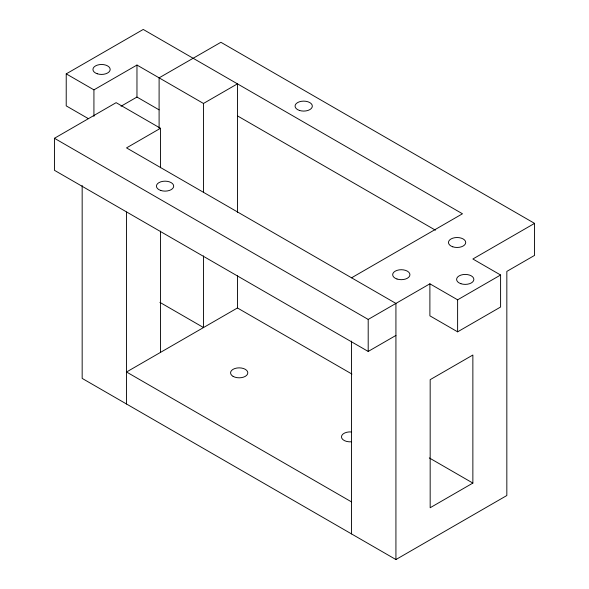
<?xml version="1.0" encoding="UTF-8"?>
<svg xmlns="http://www.w3.org/2000/svg" width="589" height="589" viewBox="0 0 589 589"><rect width="100%" height="100%" fill="white"/><g stroke="black" fill="none" stroke-linecap="round" stroke-linejoin="round"><path stroke-width="0.88" d="M351.559 277.809L462.468 213.778L143.237 29.45L66.233 73.868L66.218 105.88L88.379 118.661M93.923 116.379L93.931 89.859L66.233 73.868M159.111 128.166L159.096 109.856L136.965 97.052L136.972 65.048L93.931 89.859M159.096 109.856L159.111 77.851L220.897 42.29L534.562 223.378L534.562 255.398L506.834 271.404L506.834 495.518L395.926 559.55L82.165 378.403L82.165 185.52M351.942 374.074L237.441 307.966L126.532 371.998L351.559 501.924M395.926 335.435L368.199 351.442L54.438 170.302L54.438 138.282L116.136 102.663L160.495 128.277L160.495 167.762M121.017 106.241L136.965 97.052M160.495 128.277L126.532 147.891L395.926 303.423L395.926 559.55M136.972 65.048L203.47 103.465L237.441 83.859L237.441 212.379M54.438 138.282L368.199 319.429L429.889 283.81L457.616 299.816L500.591 275.004L500.591 307.024L457.616 331.835L429.889 315.829L429.889 283.81M534.562 223.378L472.864 258.998L500.591 275.004M472.864 483.083L430.169 507.733L430.169 379.669L472.864 355.02L472.864 483.083L429.293 457.925M237.441 115.871L435.433 230.181M159.899 302.363L203.47 327.521L203.47 255.898M457.616 299.816L457.616 331.835M368.199 319.429L368.199 351.442M351.559 341.075L351.559 533.936M237.441 275.799L237.441 307.966M203.47 103.465L203.47 192.537M160.495 231.124L160.495 352.332M126.532 212.069L126.532 404.017M351.589 441.772A8.629 4.984 0 0 1 341.465 436.869A8.629 4.984 0 0 1 351.589 431.965M233.082 376.356A8.629 4.984 0 0 0 247.52 374.125A8.629 4.984 0 0 0 236.955 368.022A8.629 4.984 0 0 0 233.082 376.356M396.993 279.017A8.629 4.977 0 0 0 409.929 274.702A8.629 4.977 0 0 0 396.993 270.388A8.629 4.977 0 0 0 396.993 279.017M452.779 246.806A8.629 4.977 0 0 0 465.715 242.491A8.629 4.977 0 0 0 452.779 238.184A8.629 4.977 0 0 0 452.779 246.806M460.929 283.721A8.629 4.977 0 0 0 473.865 279.407A8.629 4.977 0 0 0 460.929 275.092A8.629 4.977 0 0 0 460.929 283.721M299.389 110.423A8.629 4.977 0 0 0 312.332 106.108A8.629 4.977 0 0 0 299.389 101.794A8.629 4.977 0 0 0 299.389 110.423M160.76 190.461A8.629 4.977 0 0 0 173.696 186.146A8.629 4.977 0 0 0 160.76 181.832A8.629 4.977 0 0 0 160.76 190.461M97.237 73.765A8.629 4.977 -0.1 0 0 110.18 69.45A8.629 4.977 -0.1 0 0 97.244 65.151A8.629 4.977 -0.1 0 0 97.237 73.765"/></g></svg>
